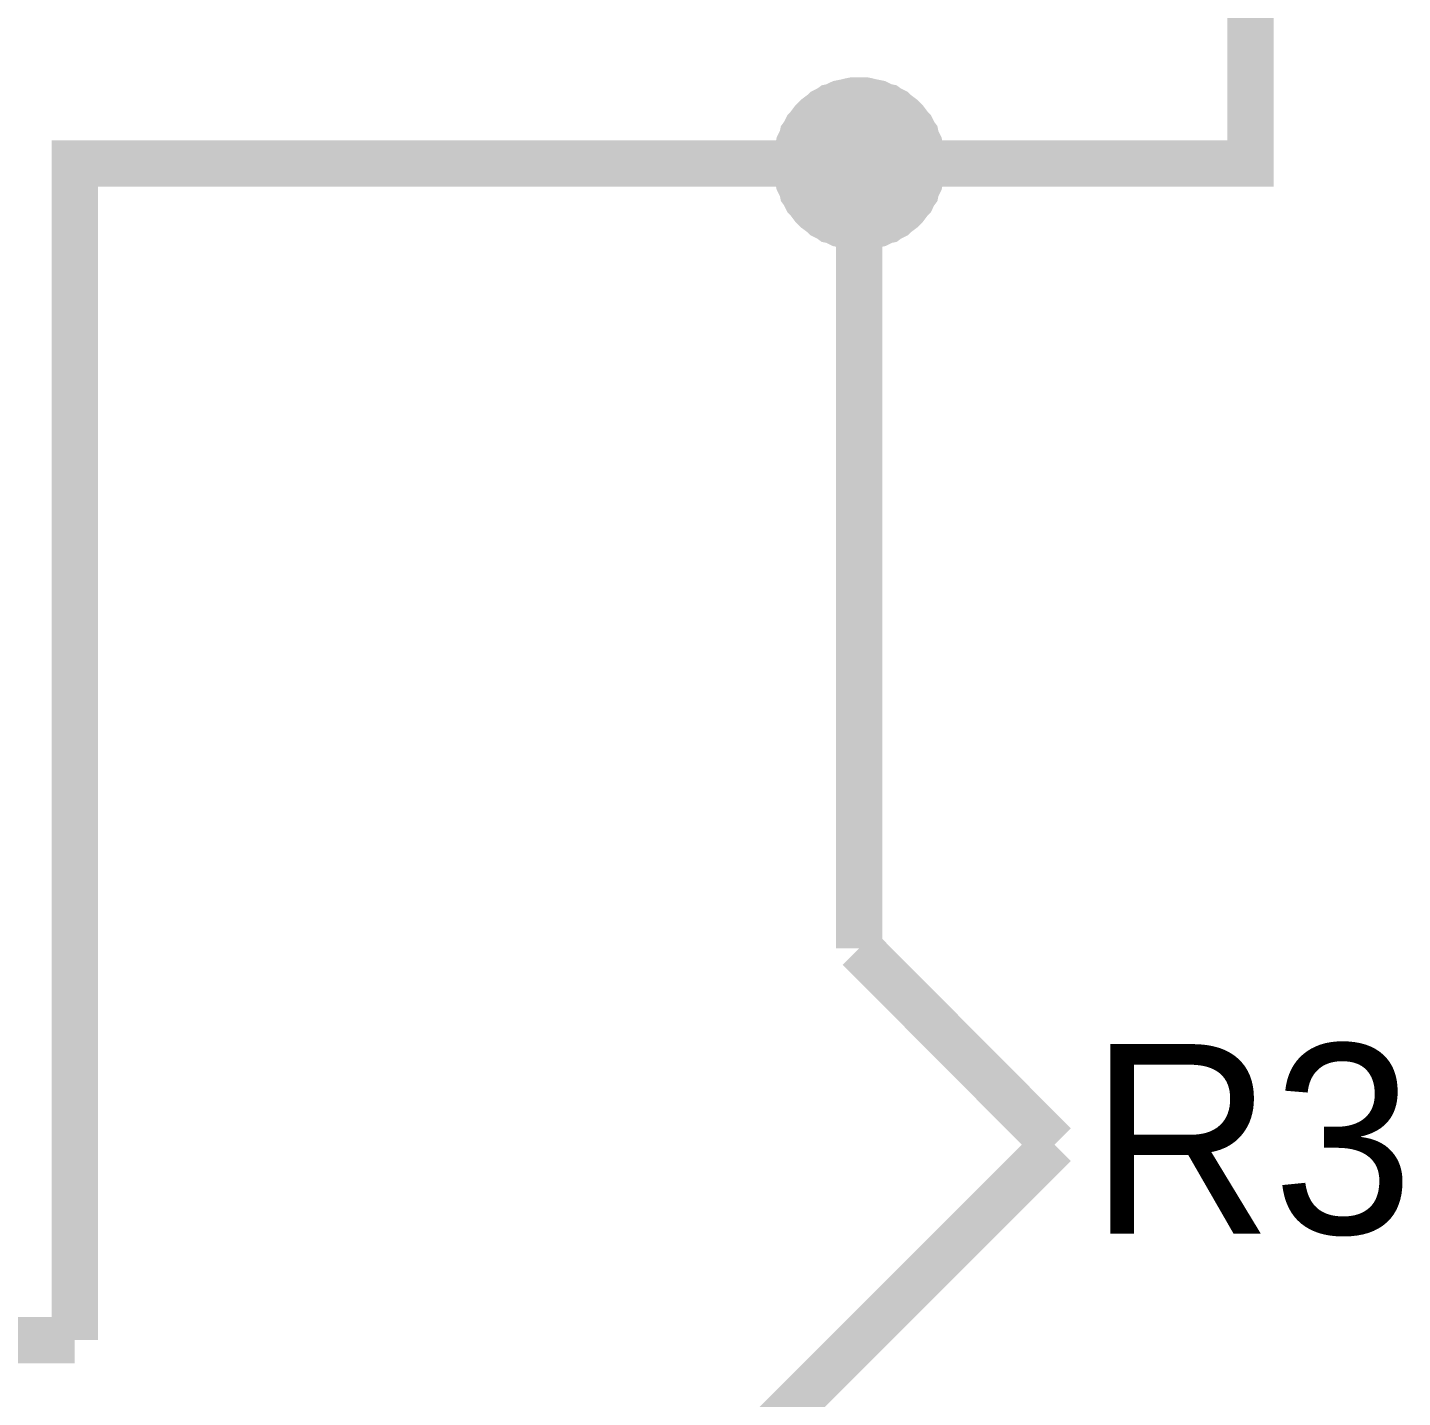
# Model space of a CAD drawing. Header units: millimetres. Extents: x 0 to 9.5, y 0 to 7.5.
# Drawn here: x 4.1881 to 4.5388, y 5.5853 to 5.9347 of the extents above; entities that cross this region are included whole.
import ezdxf

# ---------------------------------------------------------------- set-up
doc = ezdxf.new("R2010")
doc.units = ezdxf.units.MM
doc.header["$MEASUREMENT"] = 0
doc.layers.add('Sheet', color=255, linetype='Continuous')

msp = doc.modelspace()

# ---------------------------------------------------------------- linework, layer by layer
at = {"layer": 'Sheet'}
for points, const_width in [([(4.20013, 5.59998), (4.20013, 5.89997), (4.40023, 5.89997), (4.50008, 5.89997), (4.50008, 5.99983)], 0.0118), ([(4.38022, 5.89997), (4.38022, 5.90102), (4.38022, 5.90206), (4.38043, 5.9031), (4.38064, 5.90394), (4.38085, 5.90498), (4.38106, 5.90602), (4.38147, 5.90685), (4.38189, 5.90769), (4.3821, 5.90873), (4.38272, 5.90956), (4.38314, 5.9104), (4.38356, 5.91123), (4.38418, 5.91186), (4.38481, 5.91269), (4.38543, 5.91353), (4.38606, 5.91415), (4.38668, 5.91478), (4.38752, 5.9154), (4.38835, 5.91603), (4.38898, 5.91665), (4.38981, 5.91707), (4.39064, 5.91749), (4.39148, 5.91811), (4.39252, 5.91832), (4.39335, 5.91874), (4.39419, 5.91915), (4.39523, 5.91936), (4.39627, 5.91957), (4.39711, 5.91978), (4.39815, 5.91999), (4.39919, 5.91999), (4.40023, 5.91999)], 0.0039), ([(4.38022, 5.89997), (4.38022, 5.90102), (4.38022, 5.90206), (4.38043, 5.9031), (4.38064, 5.90394), (4.38085, 5.90498), (4.38106, 5.90602), (4.38147, 5.90685), (4.38189, 5.90769), (4.3821, 5.90873), (4.38272, 5.90956), (4.38314, 5.9104), (4.38356, 5.91123), (4.38418, 5.91186), (4.38481, 5.91269), (4.38543, 5.91353), (4.38606, 5.91415), (4.38668, 5.91478), (4.38752, 5.9154), (4.38835, 5.91603), (4.38898, 5.91665), (4.38981, 5.91707), (4.39064, 5.91749), (4.39148, 5.91811), (4.39252, 5.91832), (4.39335, 5.91874), (4.39419, 5.91915), (4.39523, 5.91936), (4.39627, 5.91957), (4.39711, 5.91978), (4.39815, 5.91999), (4.39919, 5.91999), (4.40023, 5.91999)], 0.0039), ([(4.38022, 5.89997), (4.38022, 5.90102), (4.38022, 5.90206), (4.38043, 5.9031), (4.38064, 5.90394), (4.38085, 5.90498), (4.38106, 5.90602), (4.38147, 5.90685), (4.38189, 5.90769), (4.3821, 5.90873), (4.38272, 5.90956), (4.38314, 5.9104), (4.38356, 5.91123), (4.38418, 5.91186), (4.38481, 5.91269), (4.38543, 5.91353), (4.38606, 5.91415), (4.38668, 5.91478), (4.38752, 5.9154), (4.38835, 5.91603), (4.38898, 5.91665), (4.38981, 5.91707), (4.39064, 5.91749), (4.39148, 5.91811), (4.39252, 5.91832), (4.39335, 5.91874), (4.39419, 5.91915), (4.39523, 5.91936), (4.39627, 5.91957), (4.39711, 5.91978), (4.39815, 5.91999), (4.39919, 5.91999), (4.40023, 5.91999)], 0.0039), ([(4.38022, 5.89997), (4.38022, 5.90102), (4.38022, 5.90206), (4.38043, 5.9031), (4.38064, 5.90394), (4.38085, 5.90498), (4.38106, 5.90602), (4.38147, 5.90685), (4.38189, 5.90769), (4.3821, 5.90873), (4.38272, 5.90956), (4.38314, 5.9104), (4.38356, 5.91123), (4.38418, 5.91186), (4.38481, 5.91269), (4.38543, 5.91353), (4.38606, 5.91415), (4.38668, 5.91478), (4.38752, 5.9154), (4.38835, 5.91603), (4.38898, 5.91665), (4.38981, 5.91707), (4.39064, 5.91749), (4.39148, 5.91811), (4.39252, 5.91832), (4.39335, 5.91874), (4.39419, 5.91915), (4.39523, 5.91936), (4.39627, 5.91957), (4.39711, 5.91978), (4.39815, 5.91999), (4.39919, 5.91999), (4.40023, 5.91999)], 0.0039), ([(4.38022, 5.89997), (4.38022, 5.90102), (4.38022, 5.90206), (4.38043, 5.9031), (4.38064, 5.90394), (4.38085, 5.90498), (4.38106, 5.90602), (4.38147, 5.90685), (4.38189, 5.90769), (4.3821, 5.90873), (4.38272, 5.90956), (4.38314, 5.9104), (4.38356, 5.91123), (4.38418, 5.91186), (4.38481, 5.91269), (4.38543, 5.91353), (4.38606, 5.91415), (4.38668, 5.91478), (4.38752, 5.9154), (4.38835, 5.91603), (4.38898, 5.91665), (4.38981, 5.91707), (4.39064, 5.91749), (4.39148, 5.91811), (4.39252, 5.91832), (4.39335, 5.91874), (4.39419, 5.91915), (4.39523, 5.91936), (4.39627, 5.91957), (4.39711, 5.91978), (4.39815, 5.91999), (4.39919, 5.91999), (4.40023, 5.91999)], 0.0039), ([(4.38022, 5.89997), (4.38022, 5.90102), (4.38022, 5.90206), (4.38043, 5.9031), (4.38064, 5.90394), (4.38085, 5.90498), (4.38106, 5.90602), (4.38147, 5.90685), (4.38189, 5.90769), (4.3821, 5.90873), (4.38272, 5.90956), (4.38314, 5.9104), (4.38356, 5.91123), (4.38418, 5.91186), (4.38481, 5.91269), (4.38543, 5.91353), (4.38606, 5.91415), (4.38668, 5.91478), (4.38752, 5.9154), (4.38835, 5.91603), (4.38898, 5.91665), (4.38981, 5.91707), (4.39064, 5.91749), (4.39148, 5.91811), (4.39252, 5.91832), (4.39335, 5.91874), (4.39419, 5.91915), (4.39523, 5.91936), (4.39627, 5.91957), (4.39711, 5.91978), (4.39815, 5.91999), (4.39919, 5.91999), (4.40023, 5.91999)], 0.0039), ([(4.38022, 5.89997), (4.38022, 5.90102), (4.38022, 5.90206), (4.38043, 5.9031), (4.38064, 5.90394), (4.38085, 5.90498), (4.38106, 5.90602), (4.38147, 5.90685), (4.38189, 5.90769), (4.3821, 5.90873), (4.38272, 5.90956), (4.38314, 5.9104), (4.38356, 5.91123), (4.38418, 5.91186), (4.38481, 5.91269), (4.38543, 5.91353), (4.38606, 5.91415), (4.38668, 5.91478), (4.38752, 5.9154), (4.38835, 5.91603), (4.38898, 5.91665), (4.38981, 5.91707), (4.39064, 5.91749), (4.39148, 5.91811), (4.39252, 5.91832), (4.39335, 5.91874), (4.39419, 5.91915), (4.39523, 5.91936), (4.39627, 5.91957), (4.39711, 5.91978), (4.39815, 5.91999), (4.39919, 5.91999), (4.40023, 5.91999)], 0.0039), ([(4.38022, 5.89997), (4.38022, 5.90102), (4.38022, 5.90206), (4.38043, 5.9031), (4.38064, 5.90394), (4.38085, 5.90498), (4.38106, 5.90602), (4.38147, 5.90685), (4.38189, 5.90769), (4.3821, 5.90873), (4.38272, 5.90956), (4.38314, 5.9104), (4.38356, 5.91123), (4.38418, 5.91186), (4.38481, 5.91269), (4.38543, 5.91353), (4.38606, 5.91415), (4.38668, 5.91478), (4.38752, 5.9154), (4.38835, 5.91603), (4.38898, 5.91665), (4.38981, 5.91707), (4.39064, 5.91749), (4.39148, 5.91811), (4.39252, 5.91832), (4.39335, 5.91874), (4.39419, 5.91915), (4.39523, 5.91936), (4.39627, 5.91957), (4.39711, 5.91978), (4.39815, 5.91999), (4.39919, 5.91999), (4.40023, 5.91999)], 0.0039), ([(4.40023, 5.91999), (4.40023, 5.91999)], 0.0039), ([(4.40023, 5.91999), (4.40127, 5.91999), (4.40232, 5.91999), (4.40336, 5.91978), (4.40419, 5.91957), (4.40524, 5.91936), (4.40628, 5.91915), (4.40711, 5.91874), (4.40794, 5.91832), (4.40899, 5.91811), (4.40982, 5.91749), (4.41065, 5.91707), (4.41149, 5.91665), (4.41211, 5.91603), (4.41295, 5.9154), (4.41378, 5.91478), (4.41441, 5.91415), (4.41503, 5.91353), (4.41566, 5.91269), (4.41628, 5.91186), (4.41691, 5.91123), (4.41732, 5.9104), (4.41774, 5.90956), (4.41837, 5.90873), (4.41858, 5.90769), (4.41899, 5.90685), (4.41941, 5.90602), (4.41962, 5.90498), (4.41983, 5.90394), (4.42003, 5.9031), (4.42024, 5.90206), (4.42024, 5.90102), (4.42024, 5.89997)], 0.0039), ([(4.40023, 5.91999), (4.40023, 5.91999)], 0.0039), ([(4.40023, 5.91999), (4.40127, 5.91999), (4.40232, 5.91999), (4.40336, 5.91978), (4.40419, 5.91957), (4.40524, 5.91936), (4.40628, 5.91915), (4.40711, 5.91874), (4.40794, 5.91832), (4.40899, 5.91811), (4.40982, 5.91749), (4.41065, 5.91707), (4.41149, 5.91665), (4.41211, 5.91603), (4.41295, 5.9154), (4.41378, 5.91478), (4.41441, 5.91415), (4.41503, 5.91353), (4.41566, 5.91269), (4.41628, 5.91186), (4.41691, 5.91123), (4.41732, 5.9104), (4.41774, 5.90956), (4.41837, 5.90873), (4.41858, 5.90769), (4.41899, 5.90685), (4.41941, 5.90602), (4.41962, 5.90498), (4.41983, 5.90394), (4.42003, 5.9031), (4.42024, 5.90206), (4.42024, 5.90102), (4.42024, 5.89997)], 0.0039), ([(4.40023, 5.91999), (4.40023, 5.91999)], 0.0039), ([(4.40023, 5.91999), (4.40127, 5.91999), (4.40232, 5.91999), (4.40336, 5.91978), (4.40419, 5.91957), (4.40524, 5.91936), (4.40628, 5.91915), (4.40711, 5.91874), (4.40794, 5.91832), (4.40899, 5.91811), (4.40982, 5.91749), (4.41065, 5.91707), (4.41149, 5.91665), (4.41211, 5.91603), (4.41295, 5.9154), (4.41378, 5.91478), (4.41441, 5.91415), (4.41503, 5.91353), (4.41566, 5.91269), (4.41628, 5.91186), (4.41691, 5.91123), (4.41732, 5.9104), (4.41774, 5.90956), (4.41837, 5.90873), (4.41858, 5.90769), (4.41899, 5.90685), (4.41941, 5.90602), (4.41962, 5.90498), (4.41983, 5.90394), (4.42003, 5.9031), (4.42024, 5.90206), (4.42024, 5.90102), (4.42024, 5.89997)], 0.0039), ([(4.40023, 5.91999), (4.40023, 5.91999)], 0.0039), ([(4.40023, 5.91999), (4.40127, 5.91999), (4.40232, 5.91999), (4.40336, 5.91978), (4.40419, 5.91957), (4.40524, 5.91936), (4.40628, 5.91915), (4.40711, 5.91874), (4.40794, 5.91832), (4.40899, 5.91811), (4.40982, 5.91749), (4.41065, 5.91707), (4.41149, 5.91665), (4.41211, 5.91603), (4.41295, 5.9154), (4.41378, 5.91478), (4.41441, 5.91415), (4.41503, 5.91353), (4.41566, 5.91269), (4.41628, 5.91186), (4.41691, 5.91123), (4.41732, 5.9104), (4.41774, 5.90956), (4.41837, 5.90873), (4.41858, 5.90769), (4.41899, 5.90685), (4.41941, 5.90602), (4.41962, 5.90498), (4.41983, 5.90394), (4.42003, 5.9031), (4.42024, 5.90206), (4.42024, 5.90102), (4.42024, 5.89997)], 0.0039), ([(4.40023, 5.91999), (4.40023, 5.91999)], 0.0039), ([(4.40023, 5.91999), (4.40127, 5.91999), (4.40232, 5.91999), (4.40336, 5.91978), (4.40419, 5.91957), (4.40524, 5.91936), (4.40628, 5.91915), (4.40711, 5.91874), (4.40794, 5.91832), (4.40899, 5.91811), (4.40982, 5.91749), (4.41065, 5.91707), (4.41149, 5.91665), (4.41211, 5.91603), (4.41295, 5.9154), (4.41378, 5.91478), (4.41441, 5.91415), (4.41503, 5.91353), (4.41566, 5.91269), (4.41628, 5.91186), (4.41691, 5.91123), (4.41732, 5.9104), (4.41774, 5.90956), (4.41837, 5.90873), (4.41858, 5.90769), (4.41899, 5.90685), (4.41941, 5.90602), (4.41962, 5.90498), (4.41983, 5.90394), (4.42003, 5.9031), (4.42024, 5.90206), (4.42024, 5.90102), (4.42024, 5.89997)], 0.0039), ([(4.40023, 5.91999), (4.40023, 5.91999)], 0.0039), ([(4.40023, 5.91999), (4.40127, 5.91999), (4.40232, 5.91999), (4.40336, 5.91978), (4.40419, 5.91957), (4.40524, 5.91936), (4.40628, 5.91915), (4.40711, 5.91874), (4.40794, 5.91832), (4.40899, 5.91811), (4.40982, 5.91749), (4.41065, 5.91707), (4.41149, 5.91665), (4.41211, 5.91603), (4.41295, 5.9154), (4.41378, 5.91478), (4.41441, 5.91415), (4.41503, 5.91353), (4.41566, 5.91269), (4.41628, 5.91186), (4.41691, 5.91123), (4.41732, 5.9104), (4.41774, 5.90956), (4.41837, 5.90873), (4.41858, 5.90769), (4.41899, 5.90685), (4.41941, 5.90602), (4.41962, 5.90498), (4.41983, 5.90394), (4.42003, 5.9031), (4.42024, 5.90206), (4.42024, 5.90102), (4.42024, 5.89997)], 0.0039), ([(4.40023, 5.91999), (4.40023, 5.91999)], 0.0039), ([(4.40023, 5.91999), (4.40127, 5.91999), (4.40232, 5.91999), (4.40336, 5.91978), (4.40419, 5.91957), (4.40524, 5.91936), (4.40628, 5.91915), (4.40711, 5.91874), (4.40794, 5.91832), (4.40899, 5.91811), (4.40982, 5.91749), (4.41065, 5.91707), (4.41149, 5.91665), (4.41211, 5.91603), (4.41295, 5.9154), (4.41378, 5.91478), (4.41441, 5.91415), (4.41503, 5.91353), (4.41566, 5.91269), (4.41628, 5.91186), (4.41691, 5.91123), (4.41732, 5.9104), (4.41774, 5.90956), (4.41837, 5.90873), (4.41858, 5.90769), (4.41899, 5.90685), (4.41941, 5.90602), (4.41962, 5.90498), (4.41983, 5.90394), (4.42003, 5.9031), (4.42024, 5.90206), (4.42024, 5.90102), (4.42024, 5.89997)], 0.0039), ([(4.40023, 5.91999), (4.40023, 5.91999)], 0.0039), ([(4.40023, 5.91999), (4.40127, 5.91999), (4.40232, 5.91999), (4.40336, 5.91978), (4.40419, 5.91957), (4.40524, 5.91936), (4.40628, 5.91915), (4.40711, 5.91874), (4.40794, 5.91832), (4.40899, 5.91811), (4.40982, 5.91749), (4.41065, 5.91707), (4.41149, 5.91665), (4.41211, 5.91603), (4.41295, 5.9154), (4.41378, 5.91478), (4.41441, 5.91415), (4.41503, 5.91353), (4.41566, 5.91269), (4.41628, 5.91186), (4.41691, 5.91123), (4.41732, 5.9104), (4.41774, 5.90956), (4.41837, 5.90873), (4.41858, 5.90769), (4.41899, 5.90685), (4.41941, 5.90602), (4.41962, 5.90498), (4.41983, 5.90394), (4.42003, 5.9031), (4.42024, 5.90206), (4.42024, 5.90102), (4.42024, 5.89997)], 0.0039), ([(4.40023, 5.89997), (4.40023, 5.79991)], 0.0118), ([(4.40023, 5.87996), (4.39919, 5.87996), (4.39815, 5.87996), (4.39711, 5.88017), (4.39627, 5.88038), (4.39523, 5.88059), (4.39419, 5.8808), (4.39335, 5.88121), (4.39252, 5.88163), (4.39148, 5.88184), (4.39064, 5.88246), (4.38981, 5.88288), (4.38898, 5.8833), (4.38835, 5.88392), (4.38752, 5.88455), (4.38668, 5.88517), (4.38606, 5.8858), (4.38543, 5.88642), (4.38481, 5.88726), (4.38418, 5.88809), (4.38356, 5.88872), (4.38314, 5.88955), (4.38272, 5.89039), (4.3821, 5.89122), (4.38189, 5.89226), (4.38147, 5.8931), (4.38106, 5.89393), (4.38085, 5.89497), (4.38064, 5.89601), (4.38043, 5.89685), (4.38022, 5.89789), (4.38022, 5.89893), (4.38022, 5.89997)], 0.0039), ([(4.38022, 5.89997), (4.38022, 5.89997)], 0.0039), ([(4.40023, 5.87996), (4.39919, 5.87996), (4.39815, 5.87996), (4.39711, 5.88017), (4.39627, 5.88038), (4.39523, 5.88059), (4.39419, 5.8808), (4.39335, 5.88121), (4.39252, 5.88163), (4.39148, 5.88184), (4.39064, 5.88246), (4.38981, 5.88288), (4.38898, 5.8833), (4.38835, 5.88392), (4.38752, 5.88455), (4.38668, 5.88517), (4.38606, 5.8858), (4.38543, 5.88642), (4.38481, 5.88726), (4.38418, 5.88809), (4.38356, 5.88872), (4.38314, 5.88955), (4.38272, 5.89039), (4.3821, 5.89122), (4.38189, 5.89226), (4.38147, 5.8931), (4.38106, 5.89393), (4.38085, 5.89497), (4.38064, 5.89601), (4.38043, 5.89685), (4.38022, 5.89789), (4.38022, 5.89893), (4.38022, 5.89997)], 0.0039), ([(4.38022, 5.89997), (4.38022, 5.89997)], 0.0039), ([(4.40023, 5.87996), (4.39919, 5.87996), (4.39815, 5.87996), (4.39711, 5.88017), (4.39627, 5.88038), (4.39523, 5.88059), (4.39419, 5.8808), (4.39335, 5.88121), (4.39252, 5.88163), (4.39148, 5.88184), (4.39064, 5.88246), (4.38981, 5.88288), (4.38898, 5.8833), (4.38835, 5.88392), (4.38752, 5.88455), (4.38668, 5.88517), (4.38606, 5.8858), (4.38543, 5.88642), (4.38481, 5.88726), (4.38418, 5.88809), (4.38356, 5.88872), (4.38314, 5.88955), (4.38272, 5.89039), (4.3821, 5.89122), (4.38189, 5.89226), (4.38147, 5.8931), (4.38106, 5.89393), (4.38085, 5.89497), (4.38064, 5.89601), (4.38043, 5.89685), (4.38022, 5.89789), (4.38022, 5.89893), (4.38022, 5.89997)], 0.0039), ([(4.38022, 5.89997), (4.38022, 5.89997)], 0.0039), ([(4.40023, 5.87996), (4.39919, 5.87996), (4.39815, 5.87996), (4.39711, 5.88017), (4.39627, 5.88038), (4.39523, 5.88059), (4.39419, 5.8808), (4.39335, 5.88121), (4.39252, 5.88163), (4.39148, 5.88184), (4.39064, 5.88246), (4.38981, 5.88288), (4.38898, 5.8833), (4.38835, 5.88392), (4.38752, 5.88455), (4.38668, 5.88517), (4.38606, 5.8858), (4.38543, 5.88642), (4.38481, 5.88726), (4.38418, 5.88809), (4.38356, 5.88872), (4.38314, 5.88955), (4.38272, 5.89039), (4.3821, 5.89122), (4.38189, 5.89226), (4.38147, 5.8931), (4.38106, 5.89393), (4.38085, 5.89497), (4.38064, 5.89601), (4.38043, 5.89685), (4.38022, 5.89789), (4.38022, 5.89893), (4.38022, 5.89997)], 0.0039), ([(4.38022, 5.89997), (4.38022, 5.89997)], 0.0039), ([(4.40023, 5.87996), (4.39919, 5.87996), (4.39815, 5.87996), (4.39711, 5.88017), (4.39627, 5.88038), (4.39523, 5.88059), (4.39419, 5.8808), (4.39335, 5.88121), (4.39252, 5.88163), (4.39148, 5.88184), (4.39064, 5.88246), (4.38981, 5.88288), (4.38898, 5.8833), (4.38835, 5.88392), (4.38752, 5.88455), (4.38668, 5.88517), (4.38606, 5.8858), (4.38543, 5.88642), (4.38481, 5.88726), (4.38418, 5.88809), (4.38356, 5.88872), (4.38314, 5.88955), (4.38272, 5.89039), (4.3821, 5.89122), (4.38189, 5.89226), (4.38147, 5.8931), (4.38106, 5.89393), (4.38085, 5.89497), (4.38064, 5.89601), (4.38043, 5.89685), (4.38022, 5.89789), (4.38022, 5.89893), (4.38022, 5.89997)], 0.0039), ([(4.38022, 5.89997), (4.38022, 5.89997)], 0.0039), ([(4.40023, 5.87996), (4.39919, 5.87996), (4.39815, 5.87996), (4.39711, 5.88017), (4.39627, 5.88038), (4.39523, 5.88059), (4.39419, 5.8808), (4.39335, 5.88121), (4.39252, 5.88163), (4.39148, 5.88184), (4.39064, 5.88246), (4.38981, 5.88288), (4.38898, 5.8833), (4.38835, 5.88392), (4.38752, 5.88455), (4.38668, 5.88517), (4.38606, 5.8858), (4.38543, 5.88642), (4.38481, 5.88726), (4.38418, 5.88809), (4.38356, 5.88872), (4.38314, 5.88955), (4.38272, 5.89039), (4.3821, 5.89122), (4.38189, 5.89226), (4.38147, 5.8931), (4.38106, 5.89393), (4.38085, 5.89497), (4.38064, 5.89601), (4.38043, 5.89685), (4.38022, 5.89789), (4.38022, 5.89893), (4.38022, 5.89997)], 0.0039), ([(4.38022, 5.89997), (4.38022, 5.89997)], 0.0039), ([(4.40023, 5.87996), (4.39919, 5.87996), (4.39815, 5.87996), (4.39711, 5.88017), (4.39627, 5.88038), (4.39523, 5.88059), (4.39419, 5.8808), (4.39335, 5.88121), (4.39252, 5.88163), (4.39148, 5.88184), (4.39064, 5.88246), (4.38981, 5.88288), (4.38898, 5.8833), (4.38835, 5.88392), (4.38752, 5.88455), (4.38668, 5.88517), (4.38606, 5.8858), (4.38543, 5.88642), (4.38481, 5.88726), (4.38418, 5.88809), (4.38356, 5.88872), (4.38314, 5.88955), (4.38272, 5.89039), (4.3821, 5.89122), (4.38189, 5.89226), (4.38147, 5.8931), (4.38106, 5.89393), (4.38085, 5.89497), (4.38064, 5.89601), (4.38043, 5.89685), (4.38022, 5.89789), (4.38022, 5.89893), (4.38022, 5.89997)], 0.0039), ([(4.38022, 5.89997), (4.38022, 5.89997)], 0.0039), ([(4.40023, 5.87996), (4.39919, 5.87996), (4.39815, 5.87996), (4.39711, 5.88017), (4.39627, 5.88038), (4.39523, 5.88059), (4.39419, 5.8808), (4.39335, 5.88121), (4.39252, 5.88163), (4.39148, 5.88184), (4.39064, 5.88246), (4.38981, 5.88288), (4.38898, 5.8833), (4.38835, 5.88392), (4.38752, 5.88455), (4.38668, 5.88517), (4.38606, 5.8858), (4.38543, 5.88642), (4.38481, 5.88726), (4.38418, 5.88809), (4.38356, 5.88872), (4.38314, 5.88955), (4.38272, 5.89039), (4.3821, 5.89122), (4.38189, 5.89226), (4.38147, 5.8931), (4.38106, 5.89393), (4.38085, 5.89497), (4.38064, 5.89601), (4.38043, 5.89685), (4.38022, 5.89789), (4.38022, 5.89893), (4.38022, 5.89997)], 0.0039), ([(4.38022, 5.89997), (4.38022, 5.89997)], 0.0039), ([(4.42024, 5.89997), (4.42024, 5.89893), (4.42024, 5.89789), (4.42003, 5.89685), (4.41983, 5.89601), (4.41962, 5.89497), (4.41941, 5.89393), (4.41899, 5.8931), (4.41858, 5.89226), (4.41837, 5.89122), (4.41774, 5.89039), (4.41732, 5.88955), (4.41691, 5.88872), (4.41628, 5.88809), (4.41566, 5.88726), (4.41503, 5.88642), (4.41441, 5.8858), (4.41378, 5.88517), (4.41295, 5.88455), (4.41211, 5.88392), (4.41149, 5.8833), (4.41065, 5.88288), (4.40982, 5.88246), (4.40899, 5.88184), (4.40794, 5.88163), (4.40711, 5.88121), (4.40628, 5.8808), (4.40524, 5.88059), (4.40419, 5.88038), (4.40336, 5.88017), (4.40232, 5.87996), (4.40127, 5.87996), (4.40023, 5.87996)], 0.0039), ([(4.42024, 5.89997), (4.42024, 5.89893), (4.42024, 5.89789), (4.42003, 5.89685), (4.41983, 5.89601), (4.41962, 5.89497), (4.41941, 5.89393), (4.41899, 5.8931), (4.41858, 5.89226), (4.41837, 5.89122), (4.41774, 5.89039), (4.41732, 5.88955), (4.41691, 5.88872), (4.41628, 5.88809), (4.41566, 5.88726), (4.41503, 5.88642), (4.41441, 5.8858), (4.41378, 5.88517), (4.41295, 5.88455), (4.41211, 5.88392), (4.41149, 5.8833), (4.41065, 5.88288), (4.40982, 5.88246), (4.40899, 5.88184), (4.40794, 5.88163), (4.40711, 5.88121), (4.40628, 5.8808), (4.40524, 5.88059), (4.40419, 5.88038), (4.40336, 5.88017), (4.40232, 5.87996), (4.40127, 5.87996), (4.40023, 5.87996)], 0.0039), ([(4.42024, 5.89997), (4.42024, 5.89893), (4.42024, 5.89789), (4.42003, 5.89685), (4.41983, 5.89601), (4.41962, 5.89497), (4.41941, 5.89393), (4.41899, 5.8931), (4.41858, 5.89226), (4.41837, 5.89122), (4.41774, 5.89039), (4.41732, 5.88955), (4.41691, 5.88872), (4.41628, 5.88809), (4.41566, 5.88726), (4.41503, 5.88642), (4.41441, 5.8858), (4.41378, 5.88517), (4.41295, 5.88455), (4.41211, 5.88392), (4.41149, 5.8833), (4.41065, 5.88288), (4.40982, 5.88246), (4.40899, 5.88184), (4.40794, 5.88163), (4.40711, 5.88121), (4.40628, 5.8808), (4.40524, 5.88059), (4.40419, 5.88038), (4.40336, 5.88017), (4.40232, 5.87996), (4.40127, 5.87996), (4.40023, 5.87996)], 0.0039), ([(4.42024, 5.89997), (4.42024, 5.89893), (4.42024, 5.89789), (4.42003, 5.89685), (4.41983, 5.89601), (4.41962, 5.89497), (4.41941, 5.89393), (4.41899, 5.8931), (4.41858, 5.89226), (4.41837, 5.89122), (4.41774, 5.89039), (4.41732, 5.88955), (4.41691, 5.88872), (4.41628, 5.88809), (4.41566, 5.88726), (4.41503, 5.88642), (4.41441, 5.8858), (4.41378, 5.88517), (4.41295, 5.88455), (4.41211, 5.88392), (4.41149, 5.8833), (4.41065, 5.88288), (4.40982, 5.88246), (4.40899, 5.88184), (4.40794, 5.88163), (4.40711, 5.88121), (4.40628, 5.8808), (4.40524, 5.88059), (4.40419, 5.88038), (4.40336, 5.88017), (4.40232, 5.87996), (4.40127, 5.87996), (4.40023, 5.87996)], 0.0039), ([(4.42024, 5.89997), (4.42024, 5.89893), (4.42024, 5.89789), (4.42003, 5.89685), (4.41983, 5.89601), (4.41962, 5.89497), (4.41941, 5.89393), (4.41899, 5.8931), (4.41858, 5.89226), (4.41837, 5.89122), (4.41774, 5.89039), (4.41732, 5.88955), (4.41691, 5.88872), (4.41628, 5.88809), (4.41566, 5.88726), (4.41503, 5.88642), (4.41441, 5.8858), (4.41378, 5.88517), (4.41295, 5.88455), (4.41211, 5.88392), (4.41149, 5.8833), (4.41065, 5.88288), (4.40982, 5.88246), (4.40899, 5.88184), (4.40794, 5.88163), (4.40711, 5.88121), (4.40628, 5.8808), (4.40524, 5.88059), (4.40419, 5.88038), (4.40336, 5.88017), (4.40232, 5.87996), (4.40127, 5.87996), (4.40023, 5.87996)], 0.0039), ([(4.42024, 5.89997), (4.42024, 5.89893), (4.42024, 5.89789), (4.42003, 5.89685), (4.41983, 5.89601), (4.41962, 5.89497), (4.41941, 5.89393), (4.41899, 5.8931), (4.41858, 5.89226), (4.41837, 5.89122), (4.41774, 5.89039), (4.41732, 5.88955), (4.41691, 5.88872), (4.41628, 5.88809), (4.41566, 5.88726), (4.41503, 5.88642), (4.41441, 5.8858), (4.41378, 5.88517), (4.41295, 5.88455), (4.41211, 5.88392), (4.41149, 5.8833), (4.41065, 5.88288), (4.40982, 5.88246), (4.40899, 5.88184), (4.40794, 5.88163), (4.40711, 5.88121), (4.40628, 5.8808), (4.40524, 5.88059), (4.40419, 5.88038), (4.40336, 5.88017), (4.40232, 5.87996), (4.40127, 5.87996), (4.40023, 5.87996)], 0.0039), ([(4.42024, 5.89997), (4.42024, 5.89893), (4.42024, 5.89789), (4.42003, 5.89685), (4.41983, 5.89601), (4.41962, 5.89497), (4.41941, 5.89393), (4.41899, 5.8931), (4.41858, 5.89226), (4.41837, 5.89122), (4.41774, 5.89039), (4.41732, 5.88955), (4.41691, 5.88872), (4.41628, 5.88809), (4.41566, 5.88726), (4.41503, 5.88642), (4.41441, 5.8858), (4.41378, 5.88517), (4.41295, 5.88455), (4.41211, 5.88392), (4.41149, 5.8833), (4.41065, 5.88288), (4.40982, 5.88246), (4.40899, 5.88184), (4.40794, 5.88163), (4.40711, 5.88121), (4.40628, 5.8808), (4.40524, 5.88059), (4.40419, 5.88038), (4.40336, 5.88017), (4.40232, 5.87996), (4.40127, 5.87996), (4.40023, 5.87996)], 0.0039), ([(4.42024, 5.89997), (4.42024, 5.89893), (4.42024, 5.89789), (4.42003, 5.89685), (4.41983, 5.89601), (4.41962, 5.89497), (4.41941, 5.89393), (4.41899, 5.8931), (4.41858, 5.89226), (4.41837, 5.89122), (4.41774, 5.89039), (4.41732, 5.88955), (4.41691, 5.88872), (4.41628, 5.88809), (4.41566, 5.88726), (4.41503, 5.88642), (4.41441, 5.8858), (4.41378, 5.88517), (4.41295, 5.88455), (4.41211, 5.88392), (4.41149, 5.8833), (4.41065, 5.88288), (4.40982, 5.88246), (4.40899, 5.88184), (4.40794, 5.88163), (4.40711, 5.88121), (4.40628, 5.8808), (4.40524, 5.88059), (4.40419, 5.88038), (4.40336, 5.88017), (4.40232, 5.87996), (4.40127, 5.87996), (4.40023, 5.87996)], 0.0039), ([(4.42024, 5.89997), (4.42024, 5.89997), (4.42024, 5.89997), (4.42024, 5.89997), (4.42024, 5.89997), (4.42024, 5.89997), (4.42024, 5.89997), (4.42024, 5.89997), (4.42024, 5.89997), (4.42024, 5.89997), (4.42024, 5.89997), (4.42024, 5.89997), (4.42024, 5.89997), (4.42024, 5.89997), (4.42024, 5.89997), (4.42024, 5.89997), (4.42024, 5.89997), (4.42024, 5.89997), (4.42024, 5.89997), (4.42024, 5.89997), (4.42024, 5.89997), (4.42024, 5.89997), (4.42024, 5.89997), (4.42024, 5.89997), (4.42024, 5.89997), (4.42024, 5.89997), (4.42024, 5.89997), (4.42024, 5.89997), (4.42024, 5.89997), (4.42024, 5.89997), (4.42024, 5.89997), (4.42024, 5.89997), (4.42024, 5.89997)], 0.0039), ([(4.42024, 5.89997), (4.42024, 5.89997)], 0.0039), ([(4.42024, 5.89997), (4.42024, 5.89997), (4.42024, 5.89997), (4.42024, 5.89997), (4.42024, 5.89997), (4.42024, 5.89997), (4.42024, 5.89997), (4.42024, 5.89997), (4.42024, 5.89997), (4.42024, 5.89997), (4.42024, 5.89997), (4.42024, 5.89997), (4.42024, 5.89997), (4.42024, 5.89997), (4.42024, 5.89997), (4.42024, 5.89997), (4.42024, 5.89997), (4.42024, 5.89997), (4.42024, 5.89997), (4.42024, 5.89997), (4.42024, 5.89997), (4.42024, 5.89997), (4.42024, 5.89997), (4.42024, 5.89997), (4.42024, 5.89997), (4.42024, 5.89997), (4.42024, 5.89997), (4.42024, 5.89997), (4.42024, 5.89997), (4.42024, 5.89997), (4.42024, 5.89997), (4.42024, 5.89997), (4.42024, 5.89997)], 0.0039), ([(4.42024, 5.89997), (4.42024, 5.89997)], 0.0039), ([(4.42024, 5.89997), (4.42024, 5.89997), (4.42024, 5.89997), (4.42024, 5.89997), (4.42024, 5.89997), (4.42024, 5.89997), (4.42024, 5.89997), (4.42024, 5.89997), (4.42024, 5.89997), (4.42024, 5.89997), (4.42024, 5.89997), (4.42024, 5.89997), (4.42024, 5.89997), (4.42024, 5.89997), (4.42024, 5.89997), (4.42024, 5.89997), (4.42024, 5.89997), (4.42024, 5.89997), (4.42024, 5.89997), (4.42024, 5.89997), (4.42024, 5.89997), (4.42024, 5.89997), (4.42024, 5.89997), (4.42024, 5.89997), (4.42024, 5.89997), (4.42024, 5.89997), (4.42024, 5.89997), (4.42024, 5.89997), (4.42024, 5.89997), (4.42024, 5.89997), (4.42024, 5.89997), (4.42024, 5.89997), (4.42024, 5.89997)], 0.0039), ([(4.42024, 5.89997), (4.42024, 5.89997)], 0.0039), ([(4.42024, 5.89997), (4.42024, 5.89997), (4.42024, 5.89997), (4.42024, 5.89997), (4.42024, 5.89997), (4.42024, 5.89997), (4.42024, 5.89997), (4.42024, 5.89997), (4.42024, 5.89997), (4.42024, 5.89997), (4.42024, 5.89997), (4.42024, 5.89997), (4.42024, 5.89997), (4.42024, 5.89997), (4.42024, 5.89997), (4.42024, 5.89997), (4.42024, 5.89997), (4.42024, 5.89997), (4.42024, 5.89997), (4.42024, 5.89997), (4.42024, 5.89997), (4.42024, 5.89997), (4.42024, 5.89997), (4.42024, 5.89997), (4.42024, 5.89997), (4.42024, 5.89997), (4.42024, 5.89997), (4.42024, 5.89997), (4.42024, 5.89997), (4.42024, 5.89997), (4.42024, 5.89997), (4.42024, 5.89997), (4.42024, 5.89997)], 0.0039), ([(4.42024, 5.89997), (4.42024, 5.89997)], 0.0039), ([(4.42024, 5.89997), (4.42024, 5.89997), (4.42024, 5.89997), (4.42024, 5.89997), (4.42024, 5.89997), (4.42024, 5.89997), (4.42024, 5.89997), (4.42024, 5.89997), (4.42024, 5.89997), (4.42024, 5.89997), (4.42024, 5.89997), (4.42024, 5.89997), (4.42024, 5.89997), (4.42024, 5.89997), (4.42024, 5.89997), (4.42024, 5.89997), (4.42024, 5.89997), (4.42024, 5.89997), (4.42024, 5.89997), (4.42024, 5.89997), (4.42024, 5.89997), (4.42024, 5.89997), (4.42024, 5.89997), (4.42024, 5.89997), (4.42024, 5.89997), (4.42024, 5.89997), (4.42024, 5.89997), (4.42024, 5.89997), (4.42024, 5.89997), (4.42024, 5.89997), (4.42024, 5.89997), (4.42024, 5.89997), (4.42024, 5.89997)], 0.0039), ([(4.42024, 5.89997), (4.42024, 5.89997)], 0.0039), ([(4.42024, 5.89997), (4.42024, 5.89997), (4.42024, 5.89997), (4.42024, 5.89997), (4.42024, 5.89997), (4.42024, 5.89997), (4.42024, 5.89997), (4.42024, 5.89997), (4.42024, 5.89997), (4.42024, 5.89997), (4.42024, 5.89997), (4.42024, 5.89997), (4.42024, 5.89997), (4.42024, 5.89997), (4.42024, 5.89997), (4.42024, 5.89997), (4.42024, 5.89997), (4.42024, 5.89997), (4.42024, 5.89997), (4.42024, 5.89997), (4.42024, 5.89997), (4.42024, 5.89997), (4.42024, 5.89997), (4.42024, 5.89997), (4.42024, 5.89997), (4.42024, 5.89997), (4.42024, 5.89997), (4.42024, 5.89997), (4.42024, 5.89997), (4.42024, 5.89997), (4.42024, 5.89997), (4.42024, 5.89997), (4.42024, 5.89997)], 0.0039), ([(4.42024, 5.89997), (4.42024, 5.89997)], 0.0039), ([(4.42024, 5.89997), (4.42024, 5.89997), (4.42024, 5.89997), (4.42024, 5.89997), (4.42024, 5.89997), (4.42024, 5.89997), (4.42024, 5.89997), (4.42024, 5.89997), (4.42024, 5.89997), (4.42024, 5.89997), (4.42024, 5.89997), (4.42024, 5.89997), (4.42024, 5.89997), (4.42024, 5.89997), (4.42024, 5.89997), (4.42024, 5.89997), (4.42024, 5.89997), (4.42024, 5.89997), (4.42024, 5.89997), (4.42024, 5.89997), (4.42024, 5.89997), (4.42024, 5.89997), (4.42024, 5.89997), (4.42024, 5.89997), (4.42024, 5.89997), (4.42024, 5.89997), (4.42024, 5.89997), (4.42024, 5.89997), (4.42024, 5.89997), (4.42024, 5.89997), (4.42024, 5.89997), (4.42024, 5.89997), (4.42024, 5.89997)], 0.0039), ([(4.42024, 5.89997), (4.42024, 5.89997)], 0.0039), ([(4.42024, 5.89997), (4.42024, 5.89997), (4.42024, 5.89997), (4.42024, 5.89997), (4.42024, 5.89997), (4.42024, 5.89997), (4.42024, 5.89997), (4.42024, 5.89997), (4.42024, 5.89997), (4.42024, 5.89997), (4.42024, 5.89997), (4.42024, 5.89997), (4.42024, 5.89997), (4.42024, 5.89997), (4.42024, 5.89997), (4.42024, 5.89997), (4.42024, 5.89997), (4.42024, 5.89997), (4.42024, 5.89997), (4.42024, 5.89997), (4.42024, 5.89997), (4.42024, 5.89997), (4.42024, 5.89997), (4.42024, 5.89997), (4.42024, 5.89997), (4.42024, 5.89997), (4.42024, 5.89997), (4.42024, 5.89997), (4.42024, 5.89997), (4.42024, 5.89997), (4.42024, 5.89997), (4.42024, 5.89997), (4.42024, 5.89997)], 0.0039), ([(4.42024, 5.89997), (4.42024, 5.89997)], 0.0039), ([(4.40023, 5.69984), (4.40023, 5.79991)], 0.0118), ([(4.45005, 5.64981), (4.40023, 5.69984)], 0.0118), ([(4.35021, 5.54995), (4.45005, 5.64981)], 0.0118), ([(4.10028, 5.59998), (4.20013, 5.59998)], 0.0118)]:
    msp.add_lwpolyline(points, dxfattribs=dict(at, const_width=const_width))
at = {"layer": 'Sheet', "const_width": 0.02}
msp.add_lwpolyline([(4.39, 5.9, 1), (4.41, 5.9, 1)], format="xyb", close=True, dxfattribs=at)

# ---------------------------------------------------------------- texts
at = {"layer": 'Sheet'}
msp.add_text('R3', height=0.048366, dxfattribs=at).set_placement((4.45901, 5.62708))

doc.saveas('drawing.dxf')
